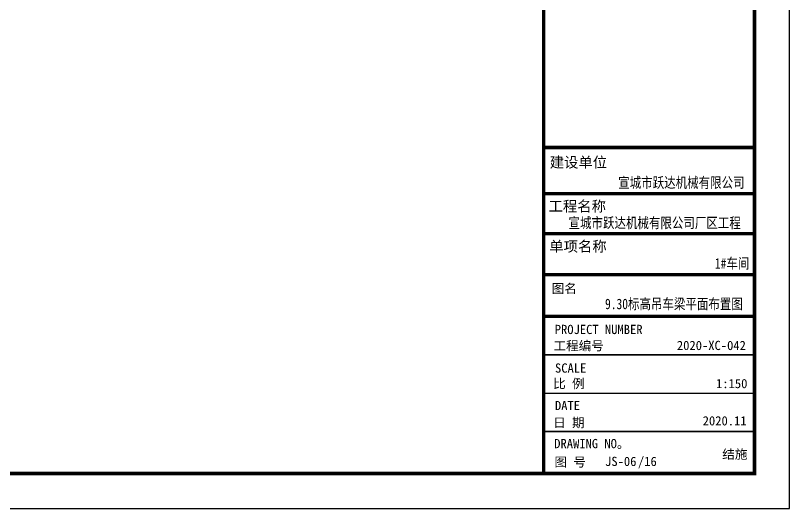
# Model space of a CAD drawing. Extents: x 69728788 to 149766163, y 20718153 to 43663798.
# Drawn here: x 74899459 to 74932569, y 21541809 to 21562889 of the extents above; entities that cross this region are included whole.
import ezdxf

# ---------------------------------------------------------------- set-up
doc = ezdxf.new("R2010")
doc.units = 0
doc.header["$LTSCALE"] = 1000
doc.header["$MEASUREMENT"] = 0
doc.layers.get('0').update_dxf_attribs({"linetype": 'CONTINUOUS'})
for name, color, linetype in [('PUB_TITLE', 4, 'CONTINUOUS'), ('TEXT', 7, 'CONTINUOUS'), ('图框', 253, 'CONTINUOUS')]:
    doc.layers.add(name, color=color, linetype=linetype)
doc.styles.add('-黑体', font='simhei.ttf')
doc.styles.add('宋体', font='', dxfattribs={"width": 0.8})
doc.styles.add('黑体', font='simhei.ttf', dxfattribs={"width": 0.6, "height": 4.3})
doc.styles.get('宋体').set_extended_font_data('SimSun')

msp = doc.modelspace()

# ---------------------------------------------------------------- linework, layer by layer
at = {"layer": 'PUB_TITLE'}
msp.add_lwpolyline([(74843468.9, 21541808.9), (74932568.9, 21541808.9), (74932568.9, 21604808.9), (74843468.9, 21604808.9)], close=True, dxfattribs=at)
at = {"layer": 'PUB_TITLE', "const_width": 150}
msp.add_lwpolyline([(74847218.9, 21543308.9), (74931068.9, 21543308.9), (74931068.9, 21603308.9), (74847218.9, 21603308.9)], close=True, dxfattribs=at)
at = {"layer": '图框', "color": 4}
for points, const_width in [([(74922055.1, 21603308.9), (74922055.1, 21543308.9)], 147.9), ([(74922055.1, 21557245.8), (74931036.2, 21557245.8)], 149.4), ([(74922055.1, 21555270.3), (74931038.9, 21555270.3)], 149.4), ([(74922055.1, 21553561.3), (74931068.9, 21553561.3)], 149.4), ([(74922055.1, 21551805.2), (74931068.9, 21551805.2)], 149.4), ([(74922055.1, 21550028.4), (74931068.9, 21550028.4)], 149.4), ([(74922055.1, 21548380.1), (74931068.9, 21548380.1)], 60.5), ([(74922055.1, 21546734.7), (74931068.9, 21546734.7)], 60.5), ([(74922055.1, 21545101.7), (74931068.9, 21545101.7)], 60.5)]:
    msp.add_lwpolyline(points, dxfattribs=dict(at, const_width=const_width))
at = {"layer": '图框', "color": 0, "const_width": 60.5}
msp.add_lwpolyline([(74922518.9, 21557245.8), (74931036.2, 21557245.8)], dxfattribs=at)

# ---------------------------------------------------------------- texts
at = {"insert": (74925259.2, 21555523.3), "char_height": 2.5, "width": 44.085, "attachment_point": 1}
msp.add_mtext('宣城嘉怡纸箱包装有限公司', dxfattribs=at)
at = {"layer": 'TEXT', "color": 3, "style": '-黑体', "width": 0.8}
for s, height, p in [('宣城市跃达机械有限公司', 450.225, (74925242.7, 21555520)), ('宣城市跃达机械有限公司厂区工程', 450.225, (74923116.1, 21553799.2)), ('1#车间', 450.22, (74929378.1, 21552065.6)), ('9.30标高吊车梁平面布置图', 450.225, (74924678.9, 21550331.4))]:
    msp.add_text(s, height=height, dxfattribs=at).set_placement(p)
at = {"layer": '图框', "color": 4}
for s, height, style, p in [('建设单位', 450, '黑体', (74922312.5, 21556386.8)), ('工程名称', 450, '黑体', (74922262.7, 21554509.5)), ('单项名称', 450, '黑体', (74922292.7, 21552790.7)), ('图名', 394.42, '黑体', (74922396.6, 21551017.6)), ('工程编号', 394.42, '黑体', (74922473.8, 21548570.7)), ('2020-XC-042', 394.416, '宋体', (74927751.3, 21548584.3)), ('SCALE', 394.42, '黑体', (74922536.6, 21547617.4)), ('比 例', 394.42, '黑体', (74922460.5, 21546952.9)), ('1:150', 394.42, '宋体', (74929426, 21546954.5)), ('DATE', 394.42, '黑体', (74922534.5, 21546014.4)), ('日 期', 394.42, '黑体', (74922460.5, 21545283.7)), ('2020.11', 394.42, '宋体', (74928855.1, 21545362.3)), ('DRAWING NO。', 394.416, '黑体', (74922503.4, 21544387.4)), ('图 号', 394.42, '黑体', (74922516.5, 21543599.8))]:
    msp.add_text(s, height=height, dxfattribs=dict(at, style=style)).set_placement(p)
at = {"layer": '图框', "color": 0, "style": '黑体'}
msp.add_text('PROJECT NUMBER', height=394.416, dxfattribs=at).set_placement((74922527, 21549267.9))
at = {"layer": '图框', "color": 3, "style": '宋体'}
for s, p in [('结施', (74929691.9, 21543933.6)), ('/16', (74926086.4, 21543627.3)), ('JS-06', (74924679.8, 21543627.3))]:
    msp.add_text(s, height=394.42, dxfattribs=at).set_placement(p)

doc.saveas('drawing.dxf')
